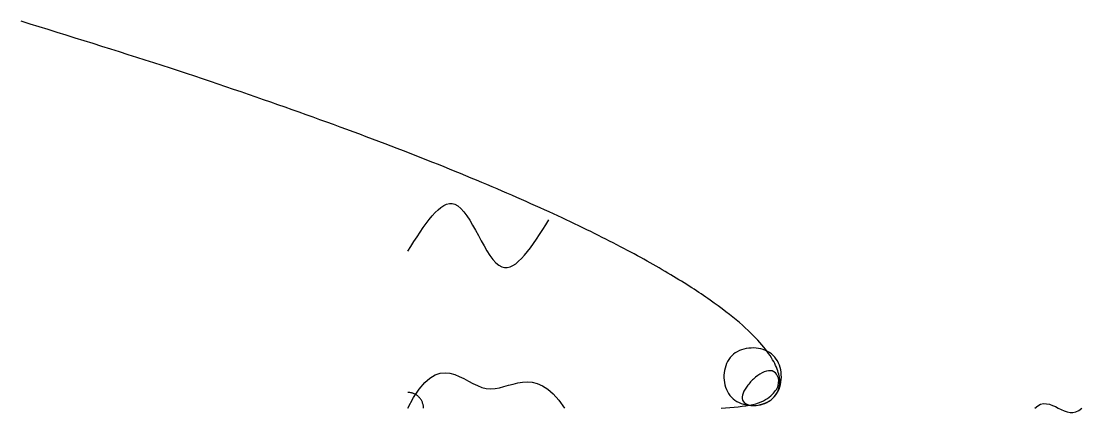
# Model space of a CAD drawing. Header units: metres. Extents: x -24.7 to 43, y -1 to 24.7.
import ezdxf

# ---------------------------------------------------------------- set-up
doc = ezdxf.new("R2010")
doc.units = ezdxf.units.M

# ---------------------------------------------------------------- blocks, each defined once
blk = doc.blocks.new('WAVE')
blk.add_open_spline([(0, 0), (1, 1), (2, -1), (3, 0)], degree=3)

msp = doc.modelspace()

# ---------------------------------------------------------------- linework, layer by layer
for points, knots in [([(20, 0), (24, 0), (24, 4), (20, 4), (20, 0), (24, 0), (24, 4)], [0, 1, 2, 3, 4, 5, 6, 7, 8, 9, 10]), ([(0, 10), (1.048, 11.671), (3.33, 15.31), (5.67, 6.69), (7.952, 10.329), (9, 12)], [0, 0, 0, 0, 0.314613, 0.685387, 1, 1, 1, 1])]:
    msp.add_open_spline(points, degree=3, knots=knots)
msp.add_open_spline([(0, 0), (2, 4), (5, -1), (8, 3), (10, 0)], degree=3)
msp.add_rational_spline([(1, 0), (1, 1), (0, 1)], [1, 0.707106781187, 1], degree=2)

# ---------------------------------------------------------------- block references
msp.add_blockref('WAVE', (40, 0))

doc.saveas('drawing.dxf')
